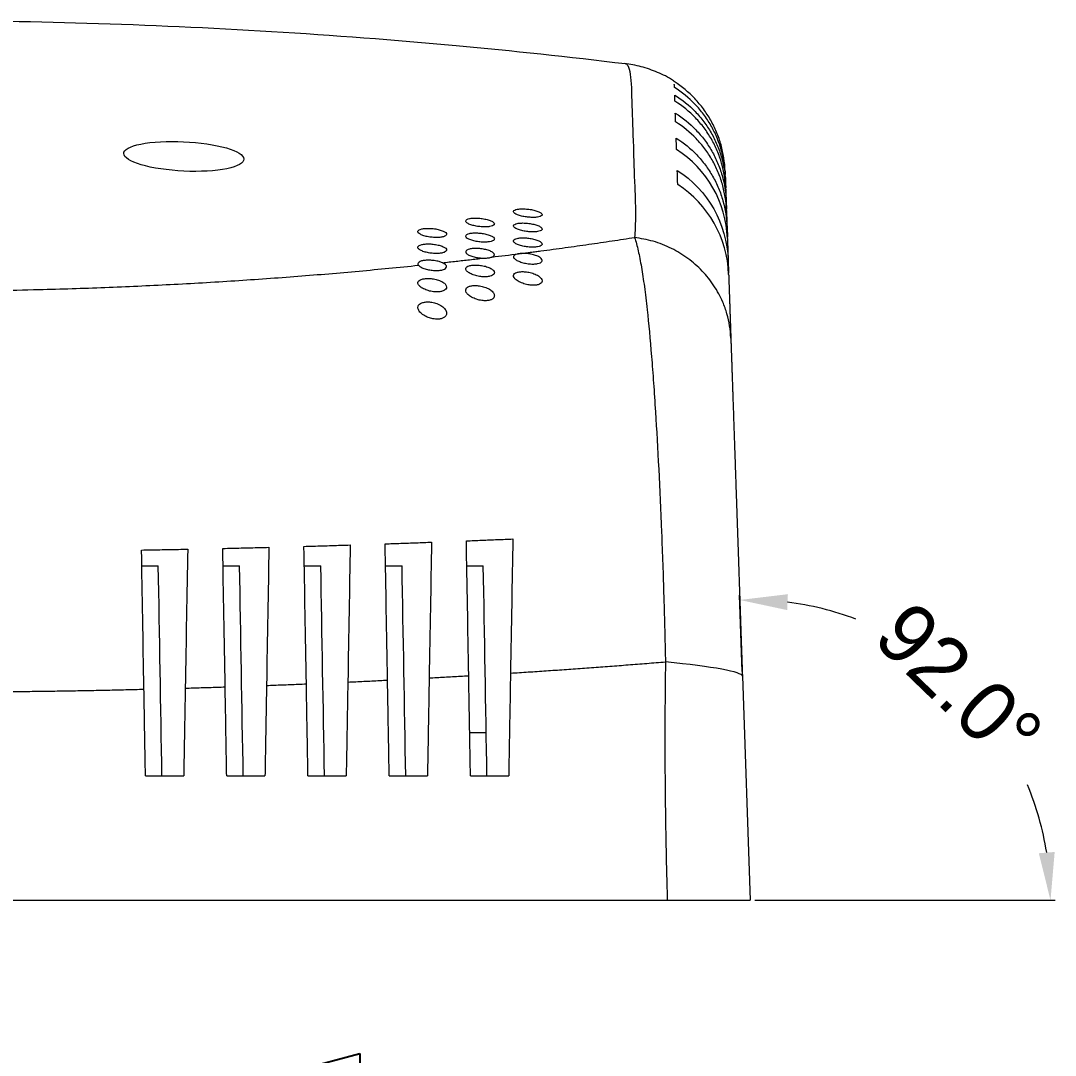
# Model space of a CAD drawing. Extents: x -222 to 335, y 201 to 414.
# Drawn here: x 136.2 to 179.5, y 369.17 to 412.46 of the extents above; entities that cross this region are included whole.
import ezdxf

# ---------------------------------------------------------------- set-up
doc = ezdxf.new("R2010")
doc.units = 0
doc.header["$MEASUREMENT"] = 0
doc.layers.add('10', color=7, linetype='Continuous')
doc.layers.add('TOP', color=7, linetype='Continuous')
doc.dimstyles.get("Standard").update_dxf_attribs({"dimtxt": 0.18, "dimasz": 0.18, "dimexe": 0.18, "dimexo": 0.0625, "dimgap": 0.09, "dimtad": 0, "dimtih": 1, "dimtoh": 1, "dimdec": 4, "dimzin": 0, "dimdsep": 46, "dimtxsty": 'Standard', "dimcen": 0.09, "dimadec": 0, "dimazin": 0, "dimtfac": 1, "dimtdec": 4, "dimtofl": 0, "dimtmove": 0, "dimatfit": 3, "dimfxl": 0, "dimtolj": 1, "dimtzin": 0, "dimarcsym": 0})

# ---------------------------------------------------------------- blocks, each defined once
blk = doc.blocks.new('ASSORTED_DRAFT2')
at = {"color": 13}
for p, q in [((143.866, 374.998, 143.866), (146.366, 375.668)), ((146.366, 375.668), (146.366, 374.329)), ((143.866, 374.998, 143.866), (146.366, 374.329))]:
    blk.add_line(p, q, dxfattribs=at)
blk = doc.blocks.new('*D149')
at = {"color": 4, "linetype": 'Continuous', "lineweight": 9}
for p, q in [((166.396, 385.231), (166.286, 388.422)), ((166.923, 375.656), (179.496, 375.656))]:
    blk.add_line(p, q, dxfattribs=at)
for start, end in [(69.3705, 82.8359), (9.1234, 22.5888)]:
    blk.add_arc((166.723, 375.656), 12.573, start, end, dxfattribs=at)
for points in [[(168.276, 387.798), (168.306, 388.464), (166.293, 388.222)], [(179.47, 377.676), (178.805, 377.623), (179.296, 375.656)]]:
    blk.add_solid(points, dxfattribs=at)
at = {"layer": 'Defpoints', "color": 0, "linetype": 'Continuous', "lineweight": 9}
for p in [(166.402, 385.031), (177.54, 382.066), (163.259, 375.656), (166.723, 375.656), (166.723, 375.656)]:
    blk.add_point(p, dxfattribs=at)
at = {"color": 3, "linetype": 'Continuous', "lineweight": 9, "insert": (175.461, 384.697), "char_height": 2.5, "attachment_point": 5, "rotation": 315.9797}
blk.add_mtext('\\A1;92.0°', dxfattribs=at)

msp = doc.modelspace()

# ---------------------------------------------------------------- linework, layer by layer
at = {"color": 7, "linetype": 'Continuous', "lineweight": 9}
for p in [(166.402, 385.031), (163.259, 375.656)]:
    msp.add_line(p, (166.723, 375.656), dxfattribs=at)
at = {"layer": '10', "color": 7, "linetype": 'Continuous', "lineweight": 9}
for p, q in [((163.55, 409.917), (163.55, 409.926)), ((165.682, 406.09), (165.684, 406.03)), ((165.696, 405.665), (165.703, 405.464)), ((165.723, 404.892), (165.734, 404.582)), ((165.759, 403.824), (165.774, 403.403)), ((165.807, 402.444), (165.825, 401.905)), ((141.269, 389.656), (141.961, 389.656)), ((144.669, 389.656), (145.361, 389.656)), ((148.069, 389.656), (148.761, 389.656)), ((151.469, 389.656), (152.161, 389.656)), ((154.869, 389.656), (155.561, 389.656)), ((155.672, 382.656), (154.988, 382.656)), ((141.423, 380.856), (143.023, 380.856)), ((144.823, 380.856), (146.423, 380.856)), ((148.223, 380.856), (149.823, 380.856)), ((151.623, 380.856), (153.223, 380.856)), ((155.023, 380.856), (156.623, 380.856)), ((99.587, 375.656), (163.259, 375.656))]:
    msp.add_line(p, q, dxfattribs=at)
at = {"layer": '10', "color": 7, "linetype": 'Continuous', "lineweight": 9, "extrusion": (0, 0, -1)}
msp.add_arc((-131.423, 303.909), 63.089, 59.69396, 120.30604, dxfattribs=at)
at = {"layer": '10', "color": 7, "linetype": 'Continuous', "lineweight": 9}
msp.add_ellipse((159.906, 385.391), major_axis=(6.497, -0.363), ratio=0.075185, start_param=0.006792, end_param=1.046328, dxfattribs=at)
for points, degree, knots in [([(161.507, 410.652), (159.148, 410.94), (154.221, 411.47), (146.706, 412.04), (139.036, 412.39), (133.941, 412.464), (131.423, 412.463)], 3, [0, 0, 0, 0, 0.236372, 0.492988, 0.749604, 1, 1, 1, 1]), ([(163.551, 409.921), (163.542, 409.929), (163.31, 410.106), (162.848, 410.311), (162.188, 410.554), (161.707, 410.64), (161.468, 410.667)], 3, [0, 0, 0, 0, 0.014327, 0.342743, 0.682126, 1, 1, 1, 1]), ([(161.508, 410.66), (161.545, 410.665), (161.628, 410.609), (161.75, 410.172), (161.767, 409.115), (161.836, 407.427), (161.879, 405.746), (161.947, 404.406), (161.908, 403.654), (161.894, 403.394)], 3, [0, 0, 0, 0, 0.103284, 0.246346, 0.493465, 0.692473, 0.843302, 0.945836, 1, 1, 1, 1]), ([(165.679, 406.163), (165.667, 406.54), (165.609, 406.908), (165.482, 407.357), (165.454, 407.446), (165.393, 407.623), (165.359, 407.711), (165.25, 407.971), (165.168, 408.139), (164.985, 408.463), (164.883, 408.619), (164.662, 408.919), (164.54, 409.065), (164.154, 409.474), (163.867, 409.713), (163.55, 409.917)], 3, [0, 0, 0, 0, 0.25, 0.25, 0.3125, 0.3125, 0.375, 0.375, 0.5, 0.5, 0.625, 0.625, 0.75, 0.75, 1, 1, 1, 1]), ([(163.558, 409.668), (163.558, 409.679), (163.557, 409.7), (163.556, 409.729), (163.555, 409.756), (163.554, 409.782), (163.554, 409.797), (163.554, 409.805)], 3, [0, 0, 0, 0, 0.197849, 0.396769, 0.596764, 0.79784, 1, 1, 1, 1]), ([(165.686, 405.973), (165.673, 406.346), (165.615, 406.71), (165.489, 407.153), (165.461, 407.241), (165.399, 407.416), (165.365, 407.503), (165.257, 407.76), (165.175, 407.925), (164.991, 408.244), (164.89, 408.398), (164.668, 408.694), (164.546, 408.837), (164.161, 409.237), (163.875, 409.47), (163.558, 409.668)], 3, [0, 0, 0, 0, 0.25, 0.25, 0.3125, 0.3125, 0.375, 0.375, 0.5, 0.5, 0.625, 0.625, 0.75, 0.75, 1, 1, 1, 1]), ([(163.569, 409.354), (163.885, 409.157), (164.171, 408.925), (164.491, 408.594), (164.553, 408.526), (164.674, 408.385), (164.732, 408.312), (164.9, 408.089), (165.001, 407.935), (165.185, 407.617), (165.267, 407.452), (165.411, 407.112), (165.474, 406.936), (165.568, 406.603), (165.604, 406.448), (165.632, 406.29)], 3, [0, 0, 0, 0, 0.291264, 0.291264, 0.36408, 0.36408, 0.436896, 0.436896, 0.582528, 0.582528, 0.72816, 0.72816, 0.873792, 0.873792, 1, 1, 1, 1]), ([(163.578, 409.094), (163.577, 409.115), (163.576, 409.157), (163.574, 409.214), (163.572, 409.266), (163.571, 409.312), (163.57, 409.341), (163.569, 409.354)], 3, [0, 0, 0, 0, 0.229697, 0.444557, 0.644567, 0.829718, 1, 1, 1, 1]), ([(165.705, 405.407), (165.693, 405.78), (165.635, 406.143), (165.509, 406.586), (165.48, 406.674), (165.419, 406.848), (165.385, 406.936), (165.277, 407.192), (165.112, 407.521), (164.91, 407.828), (164.688, 408.123), (164.566, 408.266), (164.181, 408.665), (163.894, 408.897), (163.578, 409.094)], 3, [0, 0, 0, 0, 0.25, 0.25, 0.3125, 0.3125, 0.375, 0.375, 0.5, 0.625, 0.625, 0.75, 0.75, 1, 1, 1, 1]), ([(163.595, 408.595), (163.912, 408.397), (164.198, 408.164), (164.518, 407.831), (164.581, 407.762), (164.701, 407.621), (164.76, 407.548), (164.927, 407.324), (165.028, 407.17), (165.212, 406.85), (165.294, 406.685), (165.438, 406.343), (165.5, 406.166), (165.653, 405.631), (165.71, 405.266), (165.723, 404.892)], 3, [0, 0, 0, 0, 0.25, 0.25, 0.3125, 0.3125, 0.375, 0.375, 0.5, 0.5, 0.625, 0.625, 0.75, 0.75, 1, 1, 1, 1]), ([(165.735, 404.525), (165.723, 404.898), (165.665, 405.263), (165.539, 405.707), (165.511, 405.795), (165.449, 405.971), (165.416, 406.058), (165.307, 406.315), (165.143, 406.646), (164.941, 406.954), (164.719, 407.251), (164.597, 407.394), (164.211, 407.795), (163.925, 408.029), (163.608, 408.227)], 3, [0, 0, 0, 0, 0.25, 0.25, 0.3125, 0.3125, 0.375, 0.375, 0.5, 0.625, 0.625, 0.75, 0.75, 1, 1, 1, 1]), ([(145.542, 406.676), (145.536, 406.837), (145.269, 407.004), (144.345, 407.272), (143.685, 407.37), (142.357, 407.432), (141.692, 407.396), (140.761, 407.21), (140.507, 407.063), (140.518, 406.745), (140.787, 406.573), (141.705, 406.3), (142.362, 406.198), (143.7, 406.135), (144.365, 406.175), (145.289, 406.366), (145.548, 406.515), (145.542, 406.676)], 3, [0, 0, 0, 0, 0.125, 0.125, 0.25, 0.25, 0.375, 0.375, 0.5, 0.5, 0.625, 0.625, 0.75, 0.75, 0.875, 0.875, 1, 1, 1, 1]), ([(163.631, 407.55), (163.949, 407.35), (164.235, 407.115), (164.556, 406.78), (164.618, 406.711), (164.739, 406.568), (164.797, 406.494), (164.964, 406.269), (165.066, 406.114), (165.249, 405.792), (165.331, 405.626), (165.475, 405.282), (165.537, 405.104), (165.689, 404.567), (165.747, 404.2), (165.759, 403.824)], 3, [0, 0, 0, 0, 0.25, 0.25, 0.3125, 0.3125, 0.375, 0.375, 0.5, 0.5, 0.625, 0.625, 0.75, 0.75, 1, 1, 1, 1]), ([(158.023, 404.346), (158.023, 404.366), (158.01, 404.387), (157.986, 404.408), (157.962, 404.428), (157.926, 404.45), (157.881, 404.469), (157.836, 404.489), (157.78, 404.508), (157.718, 404.524), (157.658, 404.54), (157.59, 404.554), (157.521, 404.565), (157.454, 404.575), (157.385, 404.582), (157.318, 404.586), (157.253, 404.59), (157.19, 404.591), (157.132, 404.588), (157.076, 404.585), (157.024, 404.58), (156.981, 404.571), (156.937, 404.563), (156.901, 404.551), (156.875, 404.538), (156.848, 404.524), (156.832, 404.508), (156.826, 404.491), (156.819, 404.473), (156.825, 404.453), (156.841, 404.433), (156.858, 404.412), (156.887, 404.391), (156.926, 404.371), (156.965, 404.351), (157.015, 404.33), (157.073, 404.313), (157.13, 404.295), (157.195, 404.279), (157.263, 404.267), (157.328, 404.255), (157.399, 404.245), (157.467, 404.239), (157.533, 404.233), (157.599, 404.231), (157.66, 404.231), (157.719, 404.232), (157.775, 404.236), (157.823, 404.243), (157.871, 404.25), (157.912, 404.26), (157.944, 404.272), (157.976, 404.284), (157.999, 404.299), (158.012, 404.315), (158.019, 404.325), (158.023, 404.335), (158.023, 404.346)], 3, [0, 0, 0, 0, 0.057027, 0.057027, 0.057027, 0.114041, 0.114041, 0.114041, 0.171122, 0.171122, 0.171122, 0.226772, 0.226772, 0.226772, 0.280117, 0.280117, 0.280117, 0.331415, 0.331415, 0.331415, 0.381802, 0.381802, 0.381802, 0.432684, 0.432684, 0.432684, 0.485213, 0.485213, 0.485213, 0.539927, 0.539927, 0.539927, 0.596502, 0.596502, 0.596502, 0.653738, 0.653738, 0.653738, 0.710005, 0.710005, 0.710005, 0.764092, 0.764092, 0.764092, 0.815892, 0.815892, 0.815892, 0.866361, 0.866361, 0.866361, 0.916924, 0.916924, 0.916924, 0.968868, 0.968868, 0.968868, 1, 1, 1, 1]), ([(156.023, 403.96), (156.023, 403.98), (156.01, 404.002), (155.986, 404.024), (155.962, 404.045), (155.926, 404.067), (155.88, 404.087), (155.835, 404.107), (155.778, 404.127), (155.716, 404.143), (155.656, 404.159), (155.588, 404.172), (155.519, 404.183), (155.452, 404.192), (155.383, 404.199), (155.316, 404.202), (155.252, 404.205), (155.189, 404.205), (155.132, 404.201), (155.076, 404.198), (155.024, 404.191), (154.981, 404.182), (154.938, 404.173), (154.902, 404.16), (154.876, 404.146), (154.849, 404.131), (154.832, 404.114), (154.826, 404.095), (154.819, 404.076), (154.825, 404.056), (154.841, 404.035), (154.858, 404.013), (154.887, 403.991), (154.927, 403.971), (154.966, 403.95), (155.017, 403.929), (155.075, 403.911), (155.132, 403.894), (155.197, 403.878), (155.265, 403.866), (155.331, 403.854), (155.401, 403.845), (155.469, 403.84), (155.534, 403.835), (155.6, 403.833), (155.661, 403.834), (155.72, 403.836), (155.775, 403.841), (155.823, 403.849), (155.871, 403.856), (155.912, 403.867), (155.943, 403.88), (155.976, 403.893), (155.999, 403.909), (156.012, 403.927), (156.019, 403.937), (156.023, 403.948), (156.023, 403.96)], 3, [0, 0, 0, 0, 0.057313, 0.057313, 0.057313, 0.114624, 0.114624, 0.114624, 0.171835, 0.171835, 0.171835, 0.227343, 0.227343, 0.227343, 0.280352, 0.280352, 0.280352, 0.331292, 0.331292, 0.331292, 0.38145, 0.38145, 0.38145, 0.432313, 0.432313, 0.432313, 0.485037, 0.485037, 0.485037, 0.540097, 0.540097, 0.540097, 0.597034, 0.597034, 0.597034, 0.654481, 0.654481, 0.654481, 0.71069, 0.71069, 0.71069, 0.76448, 0.76448, 0.76448, 0.815902, 0.815902, 0.815902, 0.866086, 0.866086, 0.866086, 0.916562, 0.916562, 0.916562, 0.968643, 0.968643, 0.968643, 1, 1, 1, 1]), ([(158.023, 403.746), (158.023, 403.767), (158.01, 403.789), (157.986, 403.811), (157.962, 403.833), (157.926, 403.855), (157.88, 403.876), (157.834, 403.896), (157.778, 403.916), (157.716, 403.933), (157.655, 403.949), (157.587, 403.963), (157.518, 403.974), (157.451, 403.984), (157.382, 403.992), (157.315, 403.995), (157.251, 403.999), (157.187, 403.999), (157.131, 403.996), (157.075, 403.993), (157.023, 403.987), (156.98, 403.978), (156.937, 403.968), (156.901, 403.956), (156.875, 403.942), (156.848, 403.928), (156.832, 403.91), (156.826, 403.892), (156.819, 403.873), (156.825, 403.852), (156.841, 403.831), (156.858, 403.81), (156.887, 403.788), (156.927, 403.766), (156.966, 403.745), (157.017, 403.724), (157.075, 403.706), (157.132, 403.688), (157.197, 403.671), (157.266, 403.659), (157.331, 403.646), (157.402, 403.637), (157.47, 403.631), (157.536, 403.625), (157.602, 403.623), (157.662, 403.624), (157.721, 403.625), (157.777, 403.63), (157.824, 403.637), (157.872, 403.645), (157.913, 403.655), (157.944, 403.668), (157.976, 403.681), (157.999, 403.697), (158.012, 403.714), (158.019, 403.724), (158.023, 403.735), (158.023, 403.746)], 3, [0, 0, 0, 0, 0.057352, 0.057352, 0.057352, 0.114696, 0.114696, 0.114696, 0.172043, 0.172043, 0.172043, 0.227751, 0.227751, 0.227751, 0.280923, 0.280923, 0.280923, 0.331919, 0.331919, 0.331919, 0.382014, 0.382014, 0.382014, 0.432727, 0.432727, 0.432727, 0.485274, 0.485274, 0.485274, 0.540196, 0.540196, 0.540196, 0.5971, 0.5971, 0.5971, 0.654645, 0.654645, 0.654645, 0.711045, 0.711045, 0.711045, 0.76502, 0.76502, 0.76502, 0.816535, 0.816535, 0.816535, 0.866689, 0.866689, 0.866689, 0.917034, 0.917034, 0.917034, 0.968939, 0.968939, 0.968939, 1, 1, 1, 1]), ([(154.023, 403.528), (154.023, 403.549), (154.01, 403.572), (153.986, 403.595), (153.962, 403.617), (153.925, 403.639), (153.879, 403.66), (153.833, 403.681), (153.777, 403.7), (153.714, 403.716), (153.654, 403.732), (153.586, 403.745), (153.516, 403.755), (153.45, 403.764), (153.381, 403.771), (153.315, 403.773), (153.251, 403.775), (153.188, 403.774), (153.132, 403.77), (153.076, 403.765), (153.025, 403.758), (152.982, 403.747), (152.938, 403.737), (152.902, 403.724), (152.876, 403.708), (152.849, 403.692), (152.832, 403.674), (152.826, 403.655), (152.819, 403.635), (152.825, 403.613), (152.841, 403.591), (152.858, 403.569), (152.888, 403.546), (152.927, 403.524), (152.967, 403.503), (153.018, 403.482), (153.077, 403.464), (153.134, 403.446), (153.199, 403.431), (153.268, 403.419), (153.333, 403.407), (153.403, 403.399), (153.471, 403.394), (153.536, 403.39), (153.601, 403.389), (153.661, 403.392), (153.72, 403.394), (153.775, 403.4), (153.823, 403.408), (153.87, 403.417), (153.911, 403.429), (153.943, 403.443), (153.976, 403.457), (153.999, 403.474), (154.012, 403.493), (154.019, 403.504), (154.023, 403.516), (154.023, 403.528)], 3, [0, 0, 0, 0, 0.057609, 0.057609, 0.057609, 0.115227, 0.115227, 0.115227, 0.172564, 0.172564, 0.172564, 0.227909, 0.227909, 0.227909, 0.280559, 0.280559, 0.280559, 0.331127, 0.331127, 0.331127, 0.381057, 0.381057, 0.381057, 0.431911, 0.431911, 0.431911, 0.484849, 0.484849, 0.484849, 0.540277, 0.540277, 0.540277, 0.597593, 0.597593, 0.597593, 0.655251, 0.655251, 0.655251, 0.711384, 0.711384, 0.711384, 0.764852, 0.764852, 0.764852, 0.81588, 0.81588, 0.81588, 0.865774, 0.865774, 0.865774, 0.91617, 0.91617, 0.91617, 0.968406, 0.968406, 0.968406, 1, 1, 1, 1]), ([(156.023, 403.33), (156.023, 403.352), (156.01, 403.375), (155.986, 403.398), (155.962, 403.421), (155.925, 403.443), (155.879, 403.464), (155.833, 403.485), (155.776, 403.505), (155.714, 403.522), (155.653, 403.538), (155.585, 403.552), (155.516, 403.563), (155.449, 403.572), (155.38, 403.579), (155.313, 403.582), (155.25, 403.585), (155.187, 403.584), (155.13, 403.58), (155.074, 403.576), (155.023, 403.569), (154.981, 403.559), (154.937, 403.549), (154.901, 403.536), (154.875, 403.521), (154.849, 403.505), (154.832, 403.487), (154.826, 403.467), (154.819, 403.447), (154.825, 403.426), (154.841, 403.404), (154.858, 403.381), (154.888, 403.358), (154.927, 403.336), (154.967, 403.314), (155.019, 403.293), (155.077, 403.275), (155.134, 403.256), (155.2, 403.24), (155.268, 403.228), (155.334, 403.216), (155.404, 403.207), (155.472, 403.202), (155.537, 403.197), (155.603, 403.195), (155.663, 403.197), (155.722, 403.199), (155.777, 403.205), (155.824, 403.213), (155.872, 403.221), (155.912, 403.233), (155.944, 403.247), (155.976, 403.261), (155.999, 403.278), (156.012, 403.296), (156.019, 403.307), (156.023, 403.319), (156.023, 403.33)], 3, [0, 0, 0, 0, 0.057658, 0.057658, 0.057658, 0.115317, 0.115317, 0.115317, 0.1728, 0.1728, 0.1728, 0.228352, 0.228352, 0.228352, 0.281164, 0.281164, 0.281164, 0.331781, 0.331781, 0.331781, 0.381639, 0.381639, 0.381639, 0.432336, 0.432336, 0.432336, 0.485093, 0.485093, 0.485093, 0.540384, 0.540384, 0.540384, 0.597673, 0.597673, 0.597673, 0.65544, 0.65544, 0.65544, 0.711773, 0.711773, 0.711773, 0.765428, 0.765428, 0.765428, 0.816542, 0.816542, 0.816542, 0.866398, 0.866398, 0.866398, 0.916656, 0.916656, 0.916656, 0.96871, 0.96871, 0.96871, 1, 1, 1, 1]), ([(154.023, 402.868), (154.023, 402.891), (154.01, 402.915), (153.986, 402.938), (153.961, 402.962), (153.924, 402.985), (153.878, 403.007), (153.832, 403.028), (153.775, 403.049), (153.712, 403.065), (153.651, 403.082), (153.583, 403.095), (153.513, 403.105), (153.447, 403.114), (153.378, 403.12), (153.312, 403.123), (153.249, 403.125), (153.186, 403.123), (153.13, 403.118), (153.075, 403.113), (153.024, 403.105), (152.981, 403.094), (152.938, 403.083), (152.902, 403.069), (152.876, 403.053), (152.849, 403.036), (152.832, 403.017), (152.826, 402.996), (152.819, 402.975), (152.825, 402.952), (152.841, 402.93), (152.859, 402.906), (152.888, 402.882), (152.928, 402.86), (152.969, 402.837), (153.02, 402.815), (153.079, 402.797), (153.136, 402.778), (153.202, 402.762), (153.271, 402.75), (153.336, 402.739), (153.406, 402.73), (153.474, 402.726), (153.539, 402.722), (153.604, 402.721), (153.664, 402.724), (153.722, 402.727), (153.777, 402.733), (153.824, 402.742), (153.871, 402.752), (153.912, 402.764), (153.943, 402.779), (153.976, 402.794), (153.999, 402.812), (154.012, 402.832), (154.019, 402.843), (154.023, 402.855), (154.023, 402.868)], 3, [0, 0, 0, 0, 0.057974, 0.057974, 0.057974, 0.115962, 0.115962, 0.115962, 0.173576, 0.173576, 0.173576, 0.228949, 0.228949, 0.228949, 0.281378, 0.281378, 0.281378, 0.331603, 0.331603, 0.331603, 0.381223, 0.381223, 0.381223, 0.431915, 0.431915, 0.431915, 0.484902, 0.484902, 0.484902, 0.540585, 0.540585, 0.540585, 0.598278, 0.598278, 0.598278, 0.656267, 0.656267, 0.656267, 0.712513, 0.712513, 0.712513, 0.765821, 0.765821, 0.765821, 0.816517, 0.816517, 0.816517, 0.866071, 0.866071, 0.866071, 0.916251, 0.916251, 0.916251, 0.968472, 0.968472, 0.968472, 1, 1, 1, 1]), ([(158.023, 403.116), (158.023, 403.138), (158.01, 403.161), (157.986, 403.184), (157.961, 403.207), (157.925, 403.23), (157.879, 403.252), (157.833, 403.273), (157.776, 403.294), (157.713, 403.311), (157.653, 403.328), (157.584, 403.343), (157.515, 403.353), (157.448, 403.364), (157.379, 403.371), (157.312, 403.374), (157.248, 403.378), (157.185, 403.377), (157.129, 403.374), (157.073, 403.37), (157.022, 403.363), (156.979, 403.354), (156.936, 403.344), (156.901, 403.331), (156.875, 403.316), (156.848, 403.301), (156.831, 403.283), (156.826, 403.263), (156.819, 403.243), (156.825, 403.221), (156.841, 403.2), (156.859, 403.177), (156.888, 403.154), (156.928, 403.131), (156.967, 403.109), (157.019, 403.087), (157.077, 403.068), (157.134, 403.05), (157.2, 403.033), (157.269, 403.02), (157.335, 403.007), (157.405, 402.998), (157.474, 402.992), (157.539, 402.987), (157.604, 402.985), (157.665, 402.986), (157.723, 402.988), (157.778, 402.993), (157.825, 403.001), (157.873, 403.009), (157.913, 403.02), (157.945, 403.034), (157.977, 403.048), (158, 403.064), (158.012, 403.082), (158.019, 403.093), (158.023, 403.105), (158.023, 403.116)], 3, [0, 0, 0, 0, 0.057702, 0.057702, 0.057702, 0.1154, 0.1154, 0.1154, 0.173028, 0.173028, 0.173028, 0.228789, 0.228789, 0.228789, 0.281768, 0.281768, 0.281768, 0.332437, 0.332437, 0.332437, 0.382225, 0.382225, 0.382225, 0.432765, 0.432765, 0.432765, 0.485338, 0.485338, 0.485338, 0.540489, 0.540489, 0.540489, 0.597748, 0.597748, 0.597748, 0.655622, 0.655622, 0.655622, 0.712156, 0.712156, 0.712156, 0.766002, 0.766002, 0.766002, 0.817207, 0.817207, 0.817207, 0.867025, 0.867025, 0.867025, 0.917147, 0.917147, 0.917147, 0.969018, 0.969018, 0.969018, 1, 1, 1, 1]), ([(157.111, 402.719), (157.183, 402.729), (157.326, 402.747), (157.54, 402.774), (157.754, 402.802), (158.067, 402.843), (158.478, 402.898), (158.983, 402.967), (159.483, 403.036), (159.976, 403.107), (160.465, 403.177), (160.947, 403.249), (161.425, 403.321), (161.738, 403.37), (161.894, 403.394)], 3, [0, 0, 0, 0, 0.042616, 0.085265, 0.127948, 0.170667, 0.274057, 0.377485, 0.480973, 0.584541, 0.688207, 0.791993, 0.895917, 1, 1, 1, 1]), ([(161.894, 403.394), (161.945, 403.214), (162.047, 402.848), (162.179, 402.16), (162.303, 401.345), (162.446, 400.158), (162.602, 398.474), (162.81, 395.531), (162.966, 392.476), (163.069, 389.732), (163.106, 388.594), (163.133, 387.675), (163.151, 386.986), (163.167, 386.305), (163.178, 385.854), (163.183, 385.632)], 3, [0, 0, 0, 0, 0.06868, 0.139457, 0.212427, 0.287692, 0.417617, 0.546915, 0.780476, 0.836598, 0.892023, 0.919512, 0.947062, 0.974049, 1, 1, 1, 1]), ([(165.918, 399.184), (165.906, 399.356), (165.882, 399.698), (165.766, 400.202), (165.563, 400.772), (165.232, 401.386), (164.737, 402.004), (164.136, 402.532), (163.442, 402.953), (162.688, 403.257), (162.155, 403.349), (161.894, 403.394)], 3, [0, 0, 0, 0, 0.083389, 0.16701, 0.250136, 0.375114, 0.500093, 0.625072, 0.75005, 0.878048, 1, 1, 1, 1]), ([(155.921, 402.572), (155.929, 402.576), (155.937, 402.579), (155.944, 402.582), (155.977, 402.597), (155.999, 402.615), (156.012, 402.634), (156.019, 402.645), (156.023, 402.658), (156.023, 402.67), (156.023, 402.693), (156.01, 402.717), (155.986, 402.741), (155.961, 402.765), (155.924, 402.789), (155.878, 402.811), (155.831, 402.832), (155.774, 402.853), (155.711, 402.87), (155.65, 402.887), (155.582, 402.902), (155.512, 402.912), (155.446, 402.922), (155.377, 402.928), (155.31, 402.931), (155.247, 402.933), (155.185, 402.932), (155.128, 402.928), (155.073, 402.923), (155.022, 402.916), (154.98, 402.905), (154.937, 402.894), (154.901, 402.88), (154.875, 402.864), (154.848, 402.848), (154.832, 402.829), (154.826, 402.808), (154.819, 402.787), (154.825, 402.764), (154.842, 402.741), (154.859, 402.718), (154.889, 402.694), (154.929, 402.671), (154.969, 402.648), (155.02, 402.626), (155.079, 402.606), (155.137, 402.588), (155.203, 402.571), (155.272, 402.558), (155.337, 402.546), (155.407, 402.537), (155.476, 402.532), (155.501, 402.53), (155.526, 402.529), (155.551, 402.528)], 3, [0, 0, 0, 0, 0.012953, 0.012953, 0.012953, 0.072031, 0.072031, 0.072031, 0.107469, 0.107469, 0.107469, 0.173354, 0.173354, 0.173354, 0.239246, 0.239246, 0.239246, 0.304838, 0.304838, 0.304838, 0.367955, 0.367955, 0.367955, 0.42767, 0.42767, 0.42767, 0.484747, 0.484747, 0.484747, 0.540997, 0.540997, 0.540997, 0.598367, 0.598367, 0.598367, 0.658314, 0.658314, 0.658314, 0.721378, 0.721378, 0.721378, 0.786856, 0.786856, 0.786856, 0.85283, 0.85283, 0.85283, 0.916929, 0.916929, 0.916929, 0.977674, 0.977674, 0.977674, 1, 1, 1, 1]), ([(157.027, 402.709), (157.008, 402.706), (156.991, 402.702), (156.974, 402.698), (156.931, 402.687), (156.897, 402.673), (156.872, 402.657), (156.846, 402.64), (156.83, 402.621), (156.825, 402.6), (156.82, 402.578), (156.826, 402.555), (156.843, 402.531), (156.861, 402.505), (156.892, 402.479), (156.932, 402.454), (156.973, 402.429), (157.026, 402.403), (157.086, 402.381), (157.144, 402.359), (157.212, 402.339), (157.282, 402.322), (157.349, 402.307), (157.42, 402.295), (157.49, 402.288), (157.554, 402.282), (157.619, 402.279), (157.679, 402.281), (157.735, 402.283), (157.788, 402.288), (157.834, 402.298), (157.879, 402.307), (157.918, 402.32), (157.948, 402.336), (157.979, 402.352), (158.001, 402.371), (158.013, 402.392), (158.02, 402.405), (158.023, 402.418), (158.023, 402.432), (158.023, 402.458), (158.01, 402.485), (157.985, 402.512), (157.96, 402.539), (157.922, 402.566), (157.874, 402.591), (157.827, 402.616), (157.768, 402.639), (157.703, 402.658), (157.642, 402.676), (157.573, 402.691), (157.502, 402.702), (157.436, 402.713), (157.367, 402.72), (157.301, 402.723), (157.238, 402.725), (157.176, 402.725), (157.122, 402.72), (157.118, 402.72), (157.113, 402.72), (157.109, 402.719)], 3, [0, 0, 0, 0, 0.020079, 0.020079, 0.020079, 0.071637, 0.071637, 0.071637, 0.12547, 0.12547, 0.12547, 0.182172, 0.182172, 0.182172, 0.241447, 0.241447, 0.241447, 0.301882, 0.301882, 0.301882, 0.36113, 0.36113, 0.36113, 0.417009, 0.417009, 0.417009, 0.469045, 0.469045, 0.469045, 0.518839, 0.518839, 0.518839, 0.56892, 0.56892, 0.56892, 0.621526, 0.621526, 0.621526, 0.652797, 0.652797, 0.652797, 0.713644, 0.713644, 0.713644, 0.774508, 0.774508, 0.774508, 0.83487, 0.83487, 0.83487, 0.892214, 0.892214, 0.892214, 0.945907, 0.945907, 0.945907, 0.997097, 0.997097, 0.997097, 1, 1, 1, 1]), ([(152.823, 402.288), (152.823, 402.271), (152.829, 402.253), (152.84, 402.238), (152.843, 402.234), (152.846, 402.231), (152.849, 402.227)], 3, [0, 0, 0, 0, 0.877821, 0.877821, 0.877821, 1, 1, 1, 1]), ([(153.848, 402.335), (153.808, 402.353), (153.76, 402.369), (153.709, 402.383), (153.648, 402.4), (153.58, 402.414), (153.51, 402.424), (153.444, 402.433), (153.375, 402.439), (153.309, 402.441), (153.246, 402.442), (153.184, 402.44), (153.128, 402.435), (153.073, 402.43), (153.023, 402.421), (152.98, 402.409), (152.937, 402.397), (152.901, 402.382), (152.876, 402.365), (152.849, 402.348), (152.832, 402.327), (152.826, 402.306)], 3, [0, 0, 0, 0, 0.131108, 0.131108, 0.131108, 0.286218, 0.286218, 0.286218, 0.432344, 0.432344, 0.432344, 0.571961, 0.571961, 0.571961, 0.710002, 0.710002, 0.710002, 0.851487, 0.851487, 0.851487, 1, 1, 1, 1]), ([(152.847, 402.229), (152.855, 402.219), (152.864, 402.21), (152.875, 402.2), (152.904, 402.175), (152.945, 402.15), (152.996, 402.127), (153.046, 402.105), (153.106, 402.083), (153.172, 402.065), (153.235, 402.048), (153.305, 402.034), (153.375, 402.024), (153.441, 402.015), (153.51, 402.01), (153.575, 402.009), (153.636, 402.008), (153.696, 402.011), (153.749, 402.018), (153.801, 402.024), (153.849, 402.035), (153.888, 402.048), (153.928, 402.062), (153.96, 402.079), (153.983, 402.098), (154.007, 402.118), (154.02, 402.14), (154.023, 402.163), (154.025, 402.188), (154.016, 402.213), (153.995, 402.239), (153.973, 402.264), (153.939, 402.29), (153.894, 402.314), (153.88, 402.321), (153.864, 402.328), (153.848, 402.335)], 3, [0, 0, 0, 0, 0.038153, 0.038153, 0.038153, 0.138338, 0.138338, 0.138338, 0.237975, 0.237975, 0.237975, 0.333285, 0.333285, 0.333285, 0.422422, 0.422422, 0.422422, 0.506923, 0.506923, 0.506923, 0.590545, 0.590545, 0.590545, 0.677154, 0.677154, 0.677154, 0.769292, 0.769292, 0.769292, 0.867218, 0.867218, 0.867218, 0.968373, 0.968373, 0.968373, 1, 1, 1, 1]), ([(153.848, 402.335), (153.944, 402.346), (154.136, 402.366), (154.421, 402.398), (154.706, 402.43), (154.989, 402.463), (155.271, 402.495), (155.457, 402.517), (155.551, 402.528)], 3, [0, 0, 0, 0, 0.166492, 0.333042, 0.499658, 0.666351, 0.833128, 1, 1, 1, 1]), ([(156.023, 401.917), (156.023, 401.947), (156.009, 401.978), (155.984, 402.009), (155.958, 402.039), (155.919, 402.069), (155.87, 402.097), (155.821, 402.124), (155.761, 402.149), (155.694, 402.17), (155.632, 402.19), (155.562, 402.207), (155.49, 402.218), (155.425, 402.229), (155.356, 402.236), (155.29, 402.238), (155.228, 402.241), (155.167, 402.239), (155.113, 402.234), (155.06, 402.228), (155.011, 402.219), (154.97, 402.207), (154.929, 402.194), (154.895, 402.179), (154.871, 402.16), (154.845, 402.141), (154.83, 402.119), (154.825, 402.096), (154.82, 402.071), (154.826, 402.044), (154.844, 402.017), (154.863, 401.988), (154.894, 401.959), (154.936, 401.93), (154.978, 401.901), (155.032, 401.873), (155.094, 401.848), (155.154, 401.824), (155.223, 401.801), (155.295, 401.784), (155.362, 401.769), (155.434, 401.756), (155.503, 401.75), (155.567, 401.744), (155.63, 401.742), (155.688, 401.745), (155.743, 401.748), (155.795, 401.756), (155.838, 401.767), (155.883, 401.778), (155.921, 401.793), (155.949, 401.81), (155.98, 401.829), (156.002, 401.851), (156.013, 401.874), (156.02, 401.888), (156.023, 401.903), (156.023, 401.917)], 3, [0, 0, 0, 0, 0.06049, 0.06049, 0.06049, 0.121011, 0.121011, 0.121011, 0.180735, 0.180735, 0.180735, 0.236703, 0.236703, 0.236703, 0.288339, 0.288339, 0.288339, 0.337153, 0.337153, 0.337153, 0.385346, 0.385346, 0.385346, 0.434889, 0.434889, 0.434889, 0.487219, 0.487219, 0.487219, 0.543022, 0.543022, 0.543022, 0.601897, 0.601897, 0.601897, 0.662006, 0.662006, 0.662006, 0.720356, 0.720356, 0.720356, 0.774361, 0.774361, 0.774361, 0.823844, 0.823844, 0.823844, 0.87106, 0.87106, 0.87106, 0.918995, 0.918995, 0.918995, 0.970086, 0.970086, 0.970086, 1, 1, 1, 1]), ([(155.55, 402.528), (155.601, 402.527), (155.65, 402.528), (155.696, 402.53), (155.753, 402.534), (155.805, 402.541), (155.849, 402.551), (155.876, 402.557), (155.901, 402.565), (155.922, 402.573)], 3, [0, 0, 0, 0, 0.335347, 0.335347, 0.335347, 0.749314, 0.749314, 0.749314, 1, 1, 1, 1]), ([(131.423, 401.143), (132.041, 401.144), (133.276, 401.147), (135.126, 401.172), (137.282, 401.218), (139.736, 401.297), (142.472, 401.421), (145.169, 401.578), (147.808, 401.767), (150.381, 401.982), (152.024, 402.146), (152.847, 402.229)], 3, [0, 0, 0, 0, 0.082509, 0.164958, 0.2475, 0.372149, 0.496919, 0.622751, 0.748776, 0.874143, 1, 1, 1, 1]), ([(158.023, 401.574), (158.023, 401.609), (158.009, 401.645), (157.982, 401.681), (157.955, 401.717), (157.914, 401.753), (157.863, 401.786), (157.813, 401.819), (157.75, 401.85), (157.68, 401.876), (157.615, 401.9), (157.543, 401.921), (157.469, 401.935), (157.403, 401.948), (157.333, 401.957), (157.268, 401.961), (157.207, 401.964), (157.148, 401.962), (157.096, 401.957), (157.044, 401.951), (156.998, 401.942), (156.96, 401.929), (156.92, 401.915), (156.889, 401.898), (156.866, 401.878), (156.842, 401.857), (156.828, 401.833), (156.824, 401.807), (156.82, 401.779), (156.828, 401.748), (156.846, 401.717), (156.866, 401.683), (156.899, 401.649), (156.942, 401.615), (156.986, 401.581), (157.043, 401.547), (157.107, 401.516), (157.17, 401.487), (157.242, 401.46), (157.317, 401.439), (157.385, 401.42), (157.458, 401.406), (157.528, 401.398), (157.591, 401.39), (157.653, 401.388), (157.71, 401.391), (157.762, 401.394), (157.811, 401.402), (157.852, 401.413), (157.894, 401.425), (157.93, 401.441), (157.956, 401.46), (157.985, 401.481), (158.005, 401.505), (158.015, 401.53), (158.02, 401.545), (158.023, 401.559), (158.023, 401.574)], 3, [0, 0, 0, 0, 0.062468, 0.062468, 0.062468, 0.12494, 0.12494, 0.12494, 0.186963, 0.186963, 0.186963, 0.244329, 0.244329, 0.244329, 0.295851, 0.295851, 0.295851, 0.343426, 0.343426, 0.343426, 0.389963, 0.389963, 0.389963, 0.438032, 0.438032, 0.438032, 0.489536, 0.489536, 0.489536, 0.545527, 0.545527, 0.545527, 0.605733, 0.605733, 0.605733, 0.66795, 0.66795, 0.66795, 0.728167, 0.728167, 0.728167, 0.782687, 0.782687, 0.782687, 0.831177, 0.831177, 0.831177, 0.876655, 0.876655, 0.876655, 0.922892, 0.922892, 0.922892, 0.972878, 0.972878, 0.972878, 1, 1, 1, 1]), ([(165.827, 401.848), (165.837, 401.543), (165.849, 401.22), (165.86, 400.887), (165.871, 400.575), (165.882, 400.232), (165.894, 399.902), (165.906, 399.545), (165.918, 399.184)], 2, [0, 0, 0, 0.25, 0.25, 0.5, 0.5, 0.75, 0.75, 1, 1, 1]), ([(154.023, 401.316), (154.023, 401.351), (154.009, 401.387), (153.982, 401.422), (153.955, 401.457), (153.914, 401.491), (153.863, 401.523), (153.813, 401.554), (153.75, 401.582), (153.681, 401.606), (153.618, 401.627), (153.546, 401.645), (153.474, 401.657), (153.408, 401.668), (153.34, 401.675), (153.276, 401.676), (153.215, 401.678), (153.156, 401.675), (153.104, 401.668), (153.052, 401.661), (153.004, 401.65), (152.966, 401.636), (152.925, 401.621), (152.892, 401.603), (152.869, 401.582), (152.844, 401.56), (152.829, 401.535), (152.825, 401.508), (152.82, 401.479), (152.827, 401.448), (152.845, 401.417), (152.865, 401.383), (152.898, 401.349), (152.941, 401.316), (152.985, 401.283), (153.042, 401.25), (153.107, 401.222), (153.169, 401.194), (153.24, 401.17), (153.314, 401.152), (153.381, 401.136), (153.453, 401.124), (153.521, 401.118), (153.583, 401.113), (153.645, 401.113), (153.701, 401.118), (153.754, 401.122), (153.803, 401.132), (153.845, 401.145), (153.888, 401.158), (153.924, 401.175), (153.952, 401.195), (153.982, 401.217), (154.003, 401.242), (154.014, 401.269), (154.02, 401.284), (154.023, 401.3), (154.023, 401.316)], 3, [0, 0, 0, 0, 0.062326, 0.062326, 0.062326, 0.124708, 0.124708, 0.124708, 0.185791, 0.185791, 0.185791, 0.241886, 0.241886, 0.241886, 0.292543, 0.292543, 0.292543, 0.339912, 0.339912, 0.339912, 0.386782, 0.386782, 0.386782, 0.435531, 0.435531, 0.435531, 0.487882, 0.487882, 0.487882, 0.544662, 0.544662, 0.544662, 0.605287, 0.605287, 0.605287, 0.667222, 0.667222, 0.667222, 0.726396, 0.726396, 0.726396, 0.779658, 0.779658, 0.779658, 0.827435, 0.827435, 0.827435, 0.872999, 0.872999, 0.872999, 0.919958, 0.919958, 0.919958, 0.971024, 0.971024, 0.971024, 1, 1, 1, 1]), ([(156.023, 400.958), (156.023, 400.997), (156.008, 401.038), (155.98, 401.079), (155.952, 401.12), (155.91, 401.16), (155.856, 401.197), (155.803, 401.234), (155.738, 401.268), (155.665, 401.296), (155.599, 401.322), (155.525, 401.343), (155.451, 401.358), (155.385, 401.371), (155.317, 401.378), (155.252, 401.381), (155.194, 401.382), (155.137, 401.38), (155.086, 401.372), (155.037, 401.365), (154.992, 401.353), (154.955, 401.338), (154.917, 401.323), (154.886, 401.303), (154.864, 401.281), (154.841, 401.256), (154.827, 401.228), (154.824, 401.199), (154.82, 401.167), (154.829, 401.132), (154.848, 401.096), (154.869, 401.058), (154.903, 401.018), (154.948, 400.981), (154.995, 400.941), (155.054, 400.903), (155.122, 400.87), (155.187, 400.838), (155.261, 400.809), (155.339, 400.787), (155.407, 400.769), (155.479, 400.755), (155.549, 400.748), (155.609, 400.743), (155.669, 400.742), (155.723, 400.748), (155.773, 400.753), (155.82, 400.763), (155.859, 400.776), (155.899, 400.791), (155.933, 400.809), (155.959, 400.831), (155.987, 400.854), (156.006, 400.882), (156.016, 400.911), (156.021, 400.926), (156.023, 400.942), (156.023, 400.958)], 3, [0, 0, 0, 0, 0.064511, 0.064511, 0.064511, 0.129056, 0.129056, 0.129056, 0.192547, 0.192547, 0.192547, 0.249898, 0.249898, 0.249898, 0.300176, 0.300176, 0.300176, 0.346131, 0.346131, 0.346131, 0.39132, 0.39132, 0.39132, 0.438675, 0.438675, 0.438675, 0.490343, 0.490343, 0.490343, 0.5475, 0.5475, 0.5475, 0.609686, 0.609686, 0.609686, 0.673911, 0.673911, 0.673911, 0.734903, 0.734903, 0.734903, 0.788351, 0.788351, 0.788351, 0.834827, 0.834827, 0.834827, 0.878575, 0.878575, 0.878575, 0.923931, 0.923931, 0.923931, 0.974082, 0.974082, 0.974082, 1, 1, 1, 1]), ([(154.023, 400.225), (154.023, 400.276), (154.003, 400.331), (153.966, 400.383), (153.933, 400.43), (153.885, 400.476), (153.824, 400.518), (153.767, 400.558), (153.696, 400.595), (153.618, 400.623), (153.55, 400.648), (153.475, 400.668), (153.401, 400.681), (153.337, 400.691), (153.272, 400.696), (153.212, 400.695), (153.156, 400.694), (153.104, 400.687), (153.057, 400.677), (153.011, 400.666), (152.97, 400.651), (152.937, 400.633), (152.901, 400.613), (152.874, 400.588), (152.855, 400.562), (152.834, 400.532), (152.823, 400.499), (152.823, 400.464), (152.823, 400.425), (152.835, 400.383), (152.859, 400.342), (152.885, 400.296), (152.925, 400.25), (152.977, 400.206), (153.03, 400.162), (153.096, 400.119), (153.171, 400.083), (153.227, 400.055), (153.29, 400.031), (153.355, 400.013), (153.42, 399.995), (153.49, 399.982), (153.556, 399.977), (153.614, 399.972), (153.672, 399.973), (153.723, 399.98), (153.772, 399.986), (153.817, 399.998), (153.855, 400.014), (153.895, 400.03), (153.928, 400.051), (153.954, 400.075), (153.983, 400.101), (154.003, 400.132), (154.014, 400.165), (154.02, 400.184), (154.023, 400.204), (154.023, 400.225)], 3, [0, 0, 0, 0, 0.075557, 0.075557, 0.075557, 0.143086, 0.143086, 0.143086, 0.207745, 0.207745, 0.207745, 0.263662, 0.263662, 0.263662, 0.311229, 0.311229, 0.311229, 0.354738, 0.354738, 0.354738, 0.398451, 0.398451, 0.398451, 0.445571, 0.445571, 0.445571, 0.49843, 0.49843, 0.49843, 0.558194, 0.558194, 0.558194, 0.623768, 0.623768, 0.623768, 0.690485, 0.690485, 0.690485, 0.740358, 0.740358, 0.740358, 0.790641, 0.790641, 0.790641, 0.834766, 0.834766, 0.834766, 0.8764, 0.8764, 0.8764, 0.920401, 0.920401, 0.920401, 0.970284, 0.970284, 0.970284, 1, 1, 1, 1]), ([(165.918, 399.184), (165.936, 398.676), (165.96, 397.966), (165.983, 397.279), (166.013, 396.422), (166.04, 395.613), (166.073, 394.67), (166.103, 393.786), (166.136, 392.804), (166.168, 391.873), (166.203, 390.871), (166.235, 389.913), (166.27, 388.909), (166.303, 387.941), (166.337, 386.946), (166.353, 386.462), (166.37, 385.97), (166.378, 385.732), (166.387, 385.491), (166.394, 385.283), (166.402, 385.031)], 2, [0, 0, 0, 0.125, 0.125, 0.25, 0.25, 0.375, 0.375, 0.5, 0.5, 0.625, 0.625, 0.75, 0.75, 0.875, 0.875, 0.9375, 0.9375, 0.96875, 0.96875, 1, 1, 1]), ([(151.453, 390.572), (151.562, 390.576), (151.779, 390.583), (152.103, 390.594), (152.427, 390.606), (152.75, 390.617), (153.073, 390.629), (153.287, 390.637), (153.394, 390.641)], 3, [0, 0, 0, 0, 0.166798, 0.333544, 0.500236, 0.666877, 0.833465, 1, 1, 1, 1]), ([(154.851, 390.697), (154.959, 390.701), (155.175, 390.709), (155.498, 390.723), (155.822, 390.736), (156.146, 390.749), (156.471, 390.763), (156.688, 390.772), (156.796, 390.777)], 3, [0, 0, 0, 0, 0.164911, 0.330523, 0.496838, 0.663855, 0.831576, 1, 1, 1, 1]), ([(141.258, 390.313), (141.387, 390.315), (141.644, 390.32), (142.03, 390.327), (142.416, 390.334), (142.803, 390.341), (143.06, 390.346), (143.189, 390.349)], 3, [0, 0, 0, 0, 0.19944, 0.399159, 0.599159, 0.799439, 1, 1, 1, 1]), ([(144.657, 390.38), (144.786, 390.383), (145.045, 390.389), (145.433, 390.398), (145.819, 390.407), (146.205, 390.417), (146.462, 390.423), (146.59, 390.427)], 3, [0, 0, 0, 0, 0.200167, 0.40025, 0.60025, 0.800166, 1, 1, 1, 1]), ([(148.055, 390.466), (148.184, 390.47), (148.443, 390.477), (148.83, 390.489), (149.217, 390.5), (149.605, 390.512), (149.863, 390.52), (149.992, 390.524)], 3, [0, 0, 0, 0, 0.198916, 0.398374, 0.598373, 0.798915, 1, 1, 1, 1]), ([(156.698, 385.161), (156.822, 385.169), (157.07, 385.184), (157.442, 385.209), (157.816, 385.234), (158.191, 385.259), (158.567, 385.285), (158.945, 385.311), (159.325, 385.338), (159.706, 385.365), (160.088, 385.393), (160.471, 385.421), (160.855, 385.449), (161.241, 385.479), (161.628, 385.508), (162.015, 385.539), (162.404, 385.569), (162.793, 385.601), (163.053, 385.622), (163.183, 385.632)], 3, [0, 0, 0, 0, 0.055521, 0.111455, 0.167802, 0.224563, 0.281738, 0.339325, 0.397325, 0.455738, 0.514564, 0.573802, 0.633452, 0.693514, 0.753988, 0.814873, 0.876171, 0.93788, 1, 1, 1, 1]), ([(163.183, 385.632), (163.18, 385.477), (163.176, 385.168), (163.17, 384.704), (163.166, 384.244), (163.163, 383.787), (163.16, 383.332), (163.159, 382.88), (163.158, 382.431), (163.159, 381.985), (163.16, 381.541), (163.162, 381.101), (163.165, 380.664), (163.169, 380.23), (163.173, 379.799), (163.179, 379.37), (163.185, 378.945), (163.192, 378.523), (163.2, 378.104), (163.208, 377.689), (163.217, 377.276), (163.226, 376.866), (163.237, 376.46), (163.248, 376.057), (163.255, 375.789), (163.259, 375.656)], 3, [0, 0, 0, 0, 0.046987, 0.093661, 0.140022, 0.186067, 0.231796, 0.277208, 0.322301, 0.367075, 0.411529, 0.455663, 0.499476, 0.542967, 0.586135, 0.628981, 0.671504, 0.713704, 0.755579, 0.79713, 0.838356, 0.879256, 0.919831, 0.960079, 1, 1, 1, 1]), ([(153.295, 384.959), (153.291, 384.765), (153.285, 384.377), (153.274, 383.794), (153.264, 383.21), (153.254, 382.624), (153.244, 382.036), (153.233, 381.447), (153.227, 381.053), (153.223, 380.856)], 3, [0, 0, 0, 0, 0.141895, 0.28411, 0.426645, 0.569502, 0.71268, 0.856179, 1, 1, 1, 1]), ([(153.295, 384.959), (153.401, 384.965), (153.615, 384.976), (153.939, 384.995), (154.27, 385.013), (154.608, 385.033), (154.835, 385.046), (154.95, 385.053)], 3, [0, 0, 0, 0, 0.191006, 0.386509, 0.58651, 0.791008, 1, 1, 1, 1]), ([(155.023, 380.856), (155.02, 381.032), (155.014, 381.384), (155.005, 381.911), (154.995, 382.437), (154.986, 382.962), (154.977, 383.486), (154.968, 384.009), (154.959, 384.532), (154.953, 384.879), (154.95, 385.053)], 3, [0, 0, 0, 0, 0.125593, 0.251016, 0.376269, 0.501353, 0.626268, 0.751013, 0.875591, 1, 1, 1, 1]), ([(156.698, 385.161), (156.695, 384.983), (156.689, 384.627), (156.68, 384.093), (156.67, 383.557), (156.661, 383.019), (156.651, 382.48), (156.642, 381.94), (156.633, 381.399), (156.626, 381.037), (156.623, 380.856)], 3, [0, 0, 0, 0, 0.124095, 0.248447, 0.373058, 0.497928, 0.623056, 0.748444, 0.874092, 1, 1, 1, 1]), ([(131.423, 384.365), (131.55, 384.365), (131.804, 384.365), (132.186, 384.366), (132.567, 384.367), (132.949, 384.368), (133.331, 384.37), (133.713, 384.372), (134.095, 384.374), (134.478, 384.377), (134.86, 384.38), (135.243, 384.383), (135.625, 384.387), (136.008, 384.391), (136.39, 384.396), (136.773, 384.4), (137.156, 384.406), (137.538, 384.411), (137.921, 384.417), (138.303, 384.423), (138.686, 384.43), (139.068, 384.437), (139.45, 384.444), (139.833, 384.452), (140.215, 384.46), (140.597, 384.469), (140.978, 384.478), (141.233, 384.484), (141.36, 384.487)], 3, [0, 0, 0, 0, 0.03819, 0.076402, 0.114636, 0.152892, 0.19117, 0.22947, 0.267793, 0.306137, 0.344502, 0.38289, 0.421299, 0.45973, 0.498182, 0.536656, 0.575151, 0.613668, 0.652206, 0.690766, 0.729346, 0.767948, 0.806571, 0.845215, 0.883879, 0.922565, 0.961272, 1, 1, 1, 1]), ([(141.423, 380.856), (141.42, 381.03), (141.414, 381.376), (141.405, 381.896), (141.396, 382.416), (141.387, 382.935), (141.378, 383.453), (141.369, 383.97), (141.363, 384.315), (141.36, 384.487)], 3, [0, 0, 0, 0, 0.143216, 0.286312, 0.429289, 0.572146, 0.714883, 0.857501, 1, 1, 1, 1]), ([(143.087, 384.533), (143.084, 384.359), (143.078, 384.012), (143.069, 383.489), (143.06, 382.965), (143.051, 382.44), (143.042, 381.913), (143.032, 381.385), (143.026, 381.032), (143.023, 380.856)], 3, [0, 0, 0, 0, 0.141908, 0.284132, 0.426672, 0.569529, 0.712703, 0.856193, 1, 1, 1, 1]), ([(143.087, 384.533), (143.199, 384.536), (143.424, 384.543), (143.759, 384.553), (144.093, 384.563), (144.426, 384.574), (144.647, 384.581), (144.758, 384.585)], 3, [0, 0, 0, 0, 0.200923, 0.401385, 0.601385, 0.800924, 1, 1, 1, 1]), ([(144.823, 380.856), (144.82, 381.034), (144.814, 381.391), (144.804, 381.925), (144.795, 382.458), (144.786, 382.991), (144.777, 383.523), (144.767, 384.054), (144.761, 384.408), (144.758, 384.585)], 3, [0, 0, 0, 0, 0.143293, 0.286441, 0.429443, 0.5723, 0.715012, 0.857578, 1, 1, 1, 1]), ([(146.489, 384.645), (146.486, 384.466), (146.48, 384.108), (146.47, 383.57), (146.461, 383.03), (146.452, 382.488), (146.442, 381.945), (146.433, 381.401), (146.426, 381.038), (146.423, 380.856)], 3, [0, 0, 0, 0, 0.141928, 0.284165, 0.426713, 0.569569, 0.712736, 0.856213, 1, 1, 1, 1]), ([(146.489, 384.645), (146.598, 384.65), (146.818, 384.658), (147.148, 384.671), (147.481, 384.684), (147.818, 384.697), (148.043, 384.706), (148.156, 384.711)], 3, [0, 0, 0, 0, 0.19576, 0.39364, 0.59364, 0.79576, 1, 1, 1, 1]), ([(148.223, 380.856), (148.22, 381.041), (148.213, 381.409), (148.204, 381.962), (148.194, 382.514), (148.185, 383.064), (148.175, 383.614), (148.165, 384.163), (148.159, 384.529), (148.156, 384.711)], 3, [0, 0, 0, 0, 0.143377, 0.28658, 0.42961, 0.572467, 0.71515, 0.857662, 1, 1, 1, 1]), ([(149.892, 384.787), (149.888, 384.602), (149.882, 384.23), (149.872, 383.671), (149.862, 383.111), (149.853, 382.55), (149.843, 381.986), (149.833, 381.422), (149.826, 381.045), (149.823, 380.856)], 3, [0, 0, 0, 0, 0.141919, 0.28415, 0.426694, 0.569551, 0.712721, 0.856204, 1, 1, 1, 1]), ([(149.892, 384.787), (150.005, 384.792), (150.23, 384.803), (150.566, 384.819), (150.898, 384.835), (151.227, 384.851), (151.445, 384.862), (151.553, 384.867)], 3, [0, 0, 0, 0, 0.20334, 0.40501, 0.60501, 0.80334, 1, 1, 1, 1]), ([(151.623, 380.856), (151.62, 381.048), (151.613, 381.432), (151.603, 382.007), (151.593, 382.581), (151.583, 383.154), (151.573, 383.726), (151.563, 384.297), (151.556, 384.677), (151.553, 384.867)], 3, [0, 0, 0, 0, 0.143456, 0.286712, 0.429768, 0.572624, 0.715282, 0.85774, 1, 1, 1, 1])]:
    msp.add_open_spline(points, degree=degree, knots=knots, dxfattribs=at)
for points, degree in [([(163.608, 408.227), (163.603, 408.357), (163.599, 408.479), (163.595, 408.595)], 3), ([(163.647, 407.07), (163.641, 407.238), (163.636, 407.398), (163.631, 407.55)], 3), ([(165.776, 403.346), (165.724, 404.846), (164.919, 406.271), (163.647, 407.07)], 3), ([(163.697, 405.603), (163.69, 405.81), (163.684, 406.009), (163.677, 406.2)], 3), ([(163.677, 406.2), (164.953, 405.391), (165.755, 403.953), (165.807, 402.444)], 3), ([(165.679, 406.161), (165.679, 406.168), (165.682, 406.09)], 2), ([(165.677, 405.959), (165.687, 405.862), (165.693, 405.764), (165.696, 405.665)], 3), ([(165.686, 405.973), (165.69, 405.855), (165.696, 405.665)], 2), ([(165.827, 401.848), (165.775, 403.357), (164.974, 404.794), (163.697, 405.603)], 3), ([(165.705, 405.407), (165.713, 405.177), (165.723, 404.892)], 2), ([(165.735, 404.525), (165.747, 404.202), (165.759, 403.824)], 2), ([(165.776, 403.346), (165.79, 402.923), (165.807, 402.444)], 2), ([(155.922, 402.573), (156.29, 402.618), (156.659, 402.663), (157.027, 402.709)], 3), ([(157.11, 402.719), (157.081, 402.716), (157.054, 402.712), (157.029, 402.709)], 3), ([(151.553, 384.867), (151.518, 386.85), (151.485, 388.751), (151.453, 390.572)], 3), ([(153.394, 390.641), (153.362, 388.831), (153.329, 386.938), (153.295, 384.959)], 3), ([(154.95, 385.053), (154.916, 387.017), (154.883, 388.897), (154.851, 390.697)], 3), ([(156.796, 390.777), (156.765, 388.99), (156.732, 387.12), (156.698, 385.161)], 3), ([(141.36, 384.487), (141.324, 386.509), (141.291, 388.451), (141.258, 390.313)], 3), ([(143.189, 390.349), (143.156, 388.491), (143.123, 386.553), (143.087, 384.533)], 3), ([(144.758, 384.585), (144.723, 386.596), (144.689, 388.528), (144.657, 390.38)], 3), ([(146.59, 390.427), (146.558, 388.582), (146.524, 386.655), (146.489, 384.645)], 3), ([(148.156, 384.711), (148.121, 386.71), (148.087, 388.628), (148.055, 390.466)], 3), ([(149.992, 390.524), (149.96, 388.695), (149.927, 386.783), (149.892, 384.787)], 3), ([(142.114, 380.856), (142.063, 383.789), (142.012, 386.723), (141.961, 389.656)], 3), ([(145.514, 380.856), (145.463, 383.789), (145.412, 386.723), (145.361, 389.656)], 3), ([(148.914, 380.856), (148.863, 383.789), (148.812, 386.723), (148.761, 389.656)], 3), ([(152.314, 380.856), (152.263, 383.789), (152.212, 386.723), (152.161, 389.656)], 3), ([(155.714, 380.856), (155.663, 383.789), (155.612, 386.723), (155.561, 389.656)], 3)]:
    msp.add_open_spline(points, degree=degree, dxfattribs=at)

# ---------------------------------------------------------------- block references
at = {"layer": 'TOP', "color": 1, "linetype": 'Continuous', "lineweight": 9}
msp.add_blockref('ASSORTED_DRAFT2', (4.029, -6.431), dxfattribs=at)

# ---------------------------------------------------------------- dimensions: what is measured, and where the dimension line sits
at = {"color": 7, "linetype": 'Continuous', "lineweight": 9}
dim = msp.add_angular_dim_2l(base=(177.54, 382.066), line1=((166.402, 385.031), (166.723, 375.656)), line2=((163.259, 375.656), (166.723, 375.656)), dimstyle='Standard', override={"dimtxt": 2.5, "dimasz": 2, "dimexe": 0.2, "dimexo": 0.2, "dimgap": 0.2, "dimtih": 0, "dimtoh": 0, "dimdec": 2, "dimdsep": 0, "dimcen": 0, "dimclrd": 4, "dimclre": 4, "dimclrt": 3, "dimadec": 1, "dimtdec": 2, "dimlwd": 9, "dimlwe": 9}, dxfattribs=at)
dim.commit()
dim.dimension.update_dxf_attribs({"geometry": '*D149', "text_midpoint": (175.461, 384.697)})

doc.saveas('drawing.dxf')
